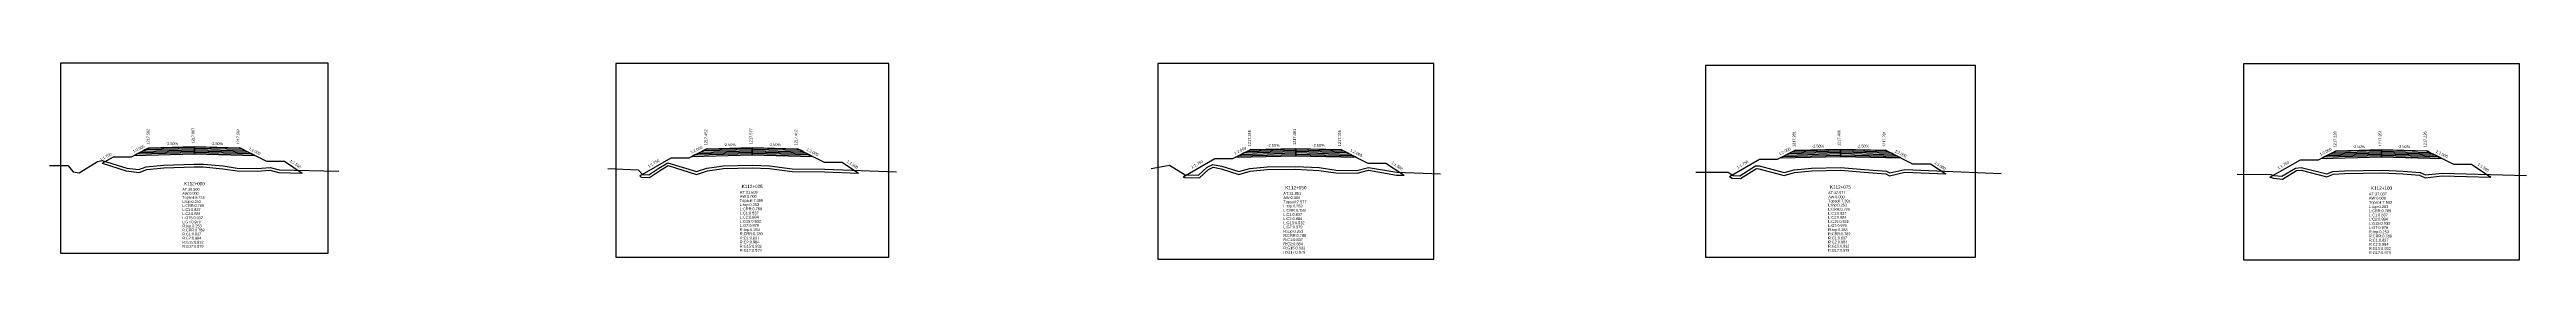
# Model space of a CAD drawing. Extents: x -7 to 78429, y 1189 to 1262.
# Drawn here: x 62523.5 to 62798.4, y 1205.2 to 1226.9 of the extents above; entities that cross this region are included whole.
import ezdxf
from ezdxf.enums import TextEntityAlignment as Align

# ---------------------------------------------------------------- set-up
doc = ezdxf.new("R2010")
doc.units = 0

msp = doc.modelspace()

# ---------------------------------------------------------------- linework, layer by layer
at = {"layer": 'A4_BORDER', "color": 7}
for points in [[(62524.733, 1205.908), (62554.433, 1205.908), (62554.433, 1226.908), (62524.733, 1226.908), (62524.733, 1205.908)], [(62586.338, 1205.437), (62616.65, 1205.437), (62616.65, 1226.87), (62586.338, 1226.87), (62586.338, 1205.437)], [(62646.516, 1205.224), (62677.162, 1205.224), (62677.162, 1226.892), (62646.516, 1226.892), (62646.516, 1205.224)], [(62707.295, 1205.462), (62737.273, 1205.462), (62737.273, 1226.659), (62707.295, 1226.659), (62707.295, 1205.462)], [(62767.022, 1205.169), (62797.654, 1205.169), (62797.654, 1226.828), (62767.022, 1226.828), (62767.022, 1205.169)]]:
    msp.add_lwpolyline(points, dxfattribs=at)
at = {"layer": 'CLEAR_GROUND', "color": 8}
for points in [[(62529.325, 1215.843), (62529.337, 1215.846), (62532.002, 1215.02), (62533.457, 1214.838), (62534.303, 1215.137), (62536.167, 1215.339), (62539.535, 1215.434), (62540.566, 1215.432), (62542.742, 1215.245), (62544.314, 1214.99), (62546.544, 1214.965), (62547.945, 1215.084), (62548.947, 1214.804), (62551.539, 1214.758)], [(62589.025, 1214.47), (62589.177, 1214.307), (62590.098, 1214.257), (62591.296, 1215.063), (62592.155, 1215.578), (62595.305, 1214.614), (62596.523, 1215.022), (62597.55, 1215.137), (62598.293, 1215.251), (62601.493, 1215.348), (62603.376, 1215.248), (62605.915, 1214.935), (62609.56, 1214.899), (62613.275, 1214.765)], [(62649.338, 1214.355), (62649.474, 1214.273), (62651.157, 1214.23), (62652.153, 1215.169), (62652.654, 1215.408), (62653.533, 1215.236), (62655.519, 1214.611), (62656.769, 1214.969), (62658.656, 1215.149), (62661.811, 1215.201), (62664.403, 1215.06), (62666.276, 1214.79), (62668.644, 1214.737), (62669.912, 1215.076), (62673.012, 1214.544), (62673.854, 1214.513)], [(62709.983, 1214.395), (62710.27, 1214.192), (62711.196, 1214.153), (62712.953, 1215.249), (62713.215, 1215.242), (62716.051, 1214.496), (62717.194, 1214.823), (62719.104, 1214.999), (62722.278, 1215.088), (62724.933, 1214.859), (62727.316, 1214.67), (62727.746, 1214.459), (62729.443, 1214.854), (62733.966, 1214.66)], [(62769.962, 1214.297), (62770.014, 1214.296), (62770.336, 1214.186), (62771.354, 1214.093), (62772.897, 1215.025), (62773.412, 1215.076), (62776.276, 1214.357), (62777.016, 1214.627), (62778.243, 1214.716), (62782.392, 1214.771), (62784.715, 1214.656), (62786.547, 1214.534), (62787.171, 1214.247), (62789.079, 1214.464), (62794.467, 1214.306)]]:
    msp.add_lwpolyline(points, dxfattribs=at)
at = {"layer": 'DESIGN_ROAD_TRIMMED', "color": 1}
for points in [[(62529.325, 1215.843), (62530.583, 1216.562), (62532.583, 1216.562), (62534.583, 1217.562), (62534.583, 1217.562), (62534.478, 1217.509), (62534.478, 1217.509), (62534.162, 1217.351), (62534.162, 1217.351), (62533.846, 1217.194), (62533.846, 1217.194), (62533.531, 1217.036), (62533.531, 1217.036), (62533.215, 1216.878), (62533.215, 1216.878), (62532.899, 1216.72), (62539.583, 1216.887), (62539.583, 1217.037), (62539.583, 1217.037), (62539.583, 1217.187), (62539.583, 1217.187), (62539.583, 1217.337), (62539.583, 1217.337), (62539.583, 1217.487), (62539.583, 1217.487), (62539.583, 1217.637), (62539.583, 1217.637), (62539.583, 1217.687), (62539.583, 1217.687), (62539.583, 1217.687), (62539.583, 1217.687), (62539.583, 1217.687), (62539.583, 1217.637), (62539.583, 1217.637), (62539.583, 1217.487), (62539.583, 1217.487), (62539.583, 1217.337), (62539.583, 1217.337), (62539.583, 1217.187), (62539.583, 1217.187), (62539.583, 1217.037), (62539.583, 1217.037), (62539.583, 1216.887), (62546.267, 1216.72), (62545.952, 1216.878), (62545.952, 1216.878), (62545.636, 1217.036), (62545.636, 1217.036), (62545.32, 1217.194), (62545.32, 1217.194), (62545.004, 1217.351), (62545.004, 1217.351), (62544.689, 1217.509), (62544.689, 1217.509), (62544.583, 1217.562), (62544.583, 1217.562), (62547.583, 1216.062), (62549.583, 1216.062), (62551.539, 1214.758)], [(62589.025, 1214.47), (62592.494, 1216.452), (62594.494, 1216.452), (62596.494, 1217.452), (62596.494, 1217.452), (62596.389, 1217.399), (62596.389, 1217.399), (62596.073, 1217.241), (62596.073, 1217.241), (62595.757, 1217.084), (62595.757, 1217.084), (62595.441, 1216.926), (62595.441, 1216.926), (62595.126, 1216.768), (62595.126, 1216.768), (62594.81, 1216.61), (62601.494, 1216.777), (62601.494, 1216.927), (62601.494, 1216.927), (62601.494, 1217.077), (62601.494, 1217.077), (62601.494, 1217.227), (62601.494, 1217.227), (62601.494, 1217.377), (62601.494, 1217.377), (62601.494, 1217.527), (62601.494, 1217.527), (62601.494, 1217.577), (62601.494, 1217.577), (62601.494, 1217.577), (62601.494, 1217.577), (62601.494, 1217.577), (62601.494, 1217.527), (62601.494, 1217.527), (62601.494, 1217.377), (62601.494, 1217.377), (62601.494, 1217.227), (62601.494, 1217.227), (62601.494, 1217.077), (62601.494, 1217.077), (62601.494, 1216.927), (62601.494, 1216.927), (62601.494, 1216.777), (62608.178, 1216.61), (62607.862, 1216.768), (62607.862, 1216.768), (62607.547, 1216.926), (62607.547, 1216.926), (62607.231, 1217.084), (62607.231, 1217.084), (62606.915, 1217.241), (62606.915, 1217.241), (62606.599, 1217.399), (62606.599, 1217.399), (62606.494, 1217.452), (62606.494, 1217.452), (62609.494, 1215.952), (62611.494, 1215.952), (62613.275, 1214.765)], [(62649.338, 1214.355), (62652.839, 1216.356), (62654.839, 1216.356), (62656.839, 1217.356), (62656.839, 1217.356), (62656.734, 1217.303), (62656.734, 1217.303), (62656.418, 1217.145), (62656.418, 1217.145), (62656.102, 1216.988), (62656.102, 1216.988), (62655.786, 1216.83), (62655.786, 1216.83), (62655.471, 1216.672), (62655.471, 1216.672), (62655.155, 1216.514), (62661.839, 1216.681), (62661.839, 1216.831), (62661.839, 1216.831), (62661.839, 1216.981), (62661.839, 1216.981), (62661.839, 1217.131), (62661.839, 1217.131), (62661.839, 1217.281), (62661.839, 1217.281), (62661.839, 1217.431), (62661.839, 1217.431), (62661.839, 1217.481), (62661.839, 1217.481), (62661.839, 1217.481), (62661.839, 1217.481), (62661.839, 1217.481), (62661.839, 1217.431), (62661.839, 1217.431), (62661.839, 1217.281), (62661.839, 1217.281), (62661.839, 1217.131), (62661.839, 1217.131), (62661.839, 1216.981), (62661.839, 1216.981), (62661.839, 1216.831), (62661.839, 1216.831), (62661.839, 1216.681), (62668.523, 1216.514), (62668.207, 1216.672), (62668.207, 1216.672), (62667.892, 1216.83), (62667.892, 1216.83), (62667.576, 1216.988), (62667.576, 1216.988), (62667.26, 1217.145), (62667.26, 1217.145), (62666.944, 1217.303), (62666.944, 1217.303), (62666.839, 1217.356), (62666.839, 1217.356), (62669.839, 1215.856), (62671.839, 1215.856), (62673.854, 1214.513)], [(62709.983, 1214.395), (62713.284, 1216.281), (62715.284, 1216.281), (62717.284, 1217.281), (62717.284, 1217.281), (62717.179, 1217.228), (62717.179, 1217.228), (62716.863, 1217.07), (62716.863, 1217.07), (62716.547, 1216.913), (62716.547, 1216.913), (62716.232, 1216.755), (62716.232, 1216.755), (62715.916, 1216.597), (62715.916, 1216.597), (62715.6, 1216.439), (62722.284, 1216.606), (62722.284, 1216.756), (62722.284, 1216.756), (62722.284, 1216.906), (62722.284, 1216.906), (62722.284, 1217.056), (62722.284, 1217.056), (62722.284, 1217.206), (62722.284, 1217.206), (62722.284, 1217.356), (62722.284, 1217.356), (62722.284, 1217.406), (62722.284, 1217.406), (62722.284, 1217.406), (62722.284, 1217.406), (62722.284, 1217.406), (62722.284, 1217.356), (62722.284, 1217.356), (62722.284, 1217.206), (62722.284, 1217.206), (62722.284, 1217.056), (62722.284, 1217.056), (62722.284, 1216.906), (62722.284, 1216.906), (62722.284, 1216.756), (62722.284, 1216.756), (62722.284, 1216.606), (62728.968, 1216.439), (62728.653, 1216.597), (62728.653, 1216.597), (62728.337, 1216.755), (62728.337, 1216.755), (62728.021, 1216.913), (62728.021, 1216.913), (62727.705, 1217.07), (62727.705, 1217.07), (62727.389, 1217.228), (62727.389, 1217.228), (62727.284, 1217.281), (62727.284, 1217.281), (62730.284, 1215.781), (62732.284, 1215.781), (62733.966, 1214.66)], [(62769.962, 1214.297), (62773.338, 1216.226), (62775.338, 1216.226), (62777.338, 1217.226), (62777.338, 1217.226), (62777.233, 1217.173), (62777.233, 1217.173), (62776.917, 1217.015), (62776.917, 1217.015), (62776.601, 1216.858), (62776.601, 1216.858), (62776.285, 1216.7), (62776.285, 1216.7), (62775.97, 1216.542), (62775.97, 1216.542), (62775.654, 1216.384), (62782.338, 1216.551), (62782.338, 1216.701), (62782.338, 1216.701), (62782.338, 1216.851), (62782.338, 1216.851), (62782.338, 1217.001), (62782.338, 1217.001), (62782.338, 1217.151), (62782.338, 1217.151), (62782.338, 1217.301), (62782.338, 1217.301), (62782.338, 1217.351), (62782.338, 1217.351), (62782.338, 1217.351), (62782.338, 1217.351), (62782.338, 1217.351), (62782.338, 1217.301), (62782.338, 1217.301), (62782.338, 1217.151), (62782.338, 1217.151), (62782.338, 1217.001), (62782.338, 1217.001), (62782.338, 1216.851), (62782.338, 1216.851), (62782.338, 1216.701), (62782.338, 1216.701), (62782.338, 1216.551), (62789.022, 1216.384), (62788.706, 1216.542), (62788.706, 1216.542), (62788.391, 1216.7), (62788.391, 1216.7), (62788.075, 1216.858), (62788.075, 1216.858), (62787.759, 1217.015), (62787.759, 1217.015), (62787.443, 1217.173), (62787.443, 1217.173), (62787.338, 1217.226), (62787.338, 1217.226), (62790.338, 1215.726), (62792.338, 1215.726), (62794.467, 1214.306)]]:
    msp.add_lwpolyline(points, dxfattribs=at)
at = {"layer": 'FINISHED_ROAD', "color": 2}
for points in [[(62530.583, 1216.562), (62532.583, 1216.562), (62534.583, 1217.562), (62534.583, 1217.562), (62539.583, 1217.687), (62544.583, 1217.562), (62544.583, 1217.562), (62547.583, 1216.062), (62549.583, 1216.062)], [(62592.494, 1216.452), (62594.494, 1216.452), (62596.494, 1217.452), (62596.494, 1217.452), (62601.494, 1217.577), (62606.494, 1217.452), (62606.494, 1217.452), (62609.494, 1215.952), (62611.494, 1215.952)], [(62652.839, 1216.356), (62654.839, 1216.356), (62656.839, 1217.356), (62656.839, 1217.356), (62661.839, 1217.481), (62666.839, 1217.356), (62666.839, 1217.356), (62669.839, 1215.856), (62671.839, 1215.856)], [(62713.284, 1216.281), (62715.284, 1216.281), (62717.284, 1217.281), (62717.284, 1217.281), (62722.284, 1217.406), (62727.284, 1217.281), (62727.284, 1217.281), (62730.284, 1215.781), (62732.284, 1215.781)], [(62773.338, 1216.226), (62775.338, 1216.226), (62777.338, 1217.226), (62777.338, 1217.226), (62782.338, 1217.351), (62787.338, 1217.226), (62787.338, 1217.226), (62790.338, 1215.726), (62792.338, 1215.726)]]:
    msp.add_lwpolyline(points, dxfattribs=at)
at = {"layer": 'LAYER_0', "color": 4}
for points in [[(62534.583, 1217.562), (62534.478, 1217.509), (62539.583, 1217.637), (62539.583, 1217.687)], [(62596.494, 1217.452), (62596.389, 1217.399), (62601.494, 1217.527), (62601.494, 1217.577)], [(62656.839, 1217.356), (62656.734, 1217.303), (62661.839, 1217.431), (62661.839, 1217.481)], [(62717.284, 1217.281), (62717.179, 1217.228), (62722.284, 1217.356), (62722.284, 1217.406)], [(62777.338, 1217.226), (62777.233, 1217.173), (62782.338, 1217.301), (62782.338, 1217.351)]]:
    msp.add_lwpolyline(points, dxfattribs=at)
at = {"layer": 'LAYER_1', "color": 4}
for points in [[(62534.478, 1217.509), (62534.162, 1217.351), (62539.583, 1217.487), (62539.583, 1217.637)], [(62596.389, 1217.399), (62596.073, 1217.241), (62601.494, 1217.377), (62601.494, 1217.527)], [(62656.734, 1217.303), (62656.418, 1217.145), (62661.839, 1217.281), (62661.839, 1217.431)], [(62717.179, 1217.228), (62716.863, 1217.07), (62722.284, 1217.206), (62722.284, 1217.356)], [(62777.233, 1217.173), (62776.917, 1217.015), (62782.338, 1217.151), (62782.338, 1217.301)]]:
    msp.add_lwpolyline(points, dxfattribs=at)
at = {"layer": 'LAYER_10', "color": 6}
for points in [[(62545.636, 1217.036), (62545.952, 1216.878), (62539.583, 1217.037), (62539.583, 1217.187)], [(62607.547, 1216.926), (62607.862, 1216.768), (62601.494, 1216.927), (62601.494, 1217.077)], [(62667.892, 1216.83), (62668.207, 1216.672), (62661.839, 1216.831), (62661.839, 1216.981)], [(62728.337, 1216.755), (62728.653, 1216.597), (62722.284, 1216.756), (62722.284, 1216.906)], [(62788.391, 1216.7), (62788.706, 1216.542), (62782.338, 1216.701), (62782.338, 1216.851)]]:
    msp.add_lwpolyline(points, dxfattribs=at)
at = {"layer": 'LAYER_11', "color": 6}
for points in [[(62545.952, 1216.878), (62546.267, 1216.72), (62539.583, 1216.887), (62539.583, 1217.037)], [(62607.862, 1216.768), (62608.178, 1216.61), (62601.494, 1216.777), (62601.494, 1216.927)], [(62668.207, 1216.672), (62668.523, 1216.514), (62661.839, 1216.681), (62661.839, 1216.831)], [(62728.653, 1216.597), (62728.968, 1216.439), (62722.284, 1216.606), (62722.284, 1216.756)], [(62788.706, 1216.542), (62789.022, 1216.384), (62782.338, 1216.551), (62782.338, 1216.701)]]:
    msp.add_lwpolyline(points, dxfattribs=at)
at = {"layer": 'LAYER_2', "color": 4}
for points in [[(62534.162, 1217.351), (62533.846, 1217.194), (62539.583, 1217.337), (62539.583, 1217.487)], [(62596.073, 1217.241), (62595.757, 1217.084), (62601.494, 1217.227), (62601.494, 1217.377)], [(62656.418, 1217.145), (62656.102, 1216.988), (62661.839, 1217.131), (62661.839, 1217.281)], [(62716.863, 1217.07), (62716.547, 1216.913), (62722.284, 1217.056), (62722.284, 1217.206)], [(62776.917, 1217.015), (62776.601, 1216.858), (62782.338, 1217.001), (62782.338, 1217.151)]]:
    msp.add_lwpolyline(points, dxfattribs=at)
at = {"layer": 'LAYER_3', "color": 4}
for points in [[(62533.846, 1217.194), (62533.531, 1217.036), (62539.583, 1217.187), (62539.583, 1217.337)], [(62595.757, 1217.084), (62595.441, 1216.926), (62601.494, 1217.077), (62601.494, 1217.227)], [(62656.102, 1216.988), (62655.786, 1216.83), (62661.839, 1216.981), (62661.839, 1217.131)], [(62716.547, 1216.913), (62716.232, 1216.755), (62722.284, 1216.906), (62722.284, 1217.056)], [(62776.601, 1216.858), (62776.285, 1216.7), (62782.338, 1216.851), (62782.338, 1217.001)]]:
    msp.add_lwpolyline(points, dxfattribs=at)
at = {"layer": 'LAYER_4', "color": 4}
for points in [[(62533.531, 1217.036), (62533.215, 1216.878), (62539.583, 1217.037), (62539.583, 1217.187)], [(62595.441, 1216.926), (62595.126, 1216.768), (62601.494, 1216.927), (62601.494, 1217.077)], [(62655.786, 1216.83), (62655.471, 1216.672), (62661.839, 1216.831), (62661.839, 1216.981)], [(62716.232, 1216.755), (62715.916, 1216.597), (62722.284, 1216.756), (62722.284, 1216.906)], [(62776.285, 1216.7), (62775.97, 1216.542), (62782.338, 1216.701), (62782.338, 1216.851)]]:
    msp.add_lwpolyline(points, dxfattribs=at)
at = {"layer": 'LAYER_5', "color": 4}
for points in [[(62533.215, 1216.878), (62532.899, 1216.72), (62539.583, 1216.887), (62539.583, 1217.037)], [(62595.126, 1216.768), (62594.81, 1216.61), (62601.494, 1216.777), (62601.494, 1216.927)], [(62655.471, 1216.672), (62655.155, 1216.514), (62661.839, 1216.681), (62661.839, 1216.831)], [(62715.916, 1216.597), (62715.6, 1216.439), (62722.284, 1216.606), (62722.284, 1216.756)], [(62775.97, 1216.542), (62775.654, 1216.384), (62782.338, 1216.551), (62782.338, 1216.701)]]:
    msp.add_lwpolyline(points, dxfattribs=at)
at = {"layer": 'LAYER_6', "color": 6}
for points in [[(62544.583, 1217.562), (62544.689, 1217.509), (62539.583, 1217.637), (62539.583, 1217.687)], [(62606.494, 1217.452), (62606.599, 1217.399), (62601.494, 1217.527), (62601.494, 1217.577)], [(62666.839, 1217.356), (62666.944, 1217.303), (62661.839, 1217.431), (62661.839, 1217.481)], [(62727.284, 1217.281), (62727.389, 1217.228), (62722.284, 1217.356), (62722.284, 1217.406)], [(62787.338, 1217.226), (62787.443, 1217.173), (62782.338, 1217.301), (62782.338, 1217.351)]]:
    msp.add_lwpolyline(points, dxfattribs=at)
at = {"layer": 'LAYER_7', "color": 6}
for points in [[(62544.689, 1217.509), (62545.004, 1217.351), (62539.583, 1217.487), (62539.583, 1217.637)], [(62606.599, 1217.399), (62606.915, 1217.241), (62601.494, 1217.377), (62601.494, 1217.527)], [(62666.944, 1217.303), (62667.26, 1217.145), (62661.839, 1217.281), (62661.839, 1217.431)], [(62727.389, 1217.228), (62727.705, 1217.07), (62722.284, 1217.206), (62722.284, 1217.356)], [(62787.443, 1217.173), (62787.759, 1217.015), (62782.338, 1217.151), (62782.338, 1217.301)]]:
    msp.add_lwpolyline(points, dxfattribs=at)
at = {"layer": 'LAYER_8', "color": 6}
for points in [[(62545.004, 1217.351), (62545.32, 1217.194), (62539.583, 1217.337), (62539.583, 1217.487)], [(62606.915, 1217.241), (62607.231, 1217.084), (62601.494, 1217.227), (62601.494, 1217.377)], [(62667.26, 1217.145), (62667.576, 1216.988), (62661.839, 1217.131), (62661.839, 1217.281)], [(62727.705, 1217.07), (62728.021, 1216.913), (62722.284, 1217.056), (62722.284, 1217.206)], [(62787.759, 1217.015), (62788.075, 1216.858), (62782.338, 1217.001), (62782.338, 1217.151)]]:
    msp.add_lwpolyline(points, dxfattribs=at)
at = {"layer": 'LAYER_9', "color": 6}
for points in [[(62545.32, 1217.194), (62545.636, 1217.036), (62539.583, 1217.187), (62539.583, 1217.337)], [(62607.231, 1217.084), (62607.547, 1216.926), (62601.494, 1217.077), (62601.494, 1217.227)], [(62667.576, 1216.988), (62667.892, 1216.83), (62661.839, 1216.981), (62661.839, 1217.131)], [(62728.021, 1216.913), (62728.337, 1216.755), (62722.284, 1216.906), (62722.284, 1217.056)], [(62788.075, 1216.858), (62788.391, 1216.7), (62782.338, 1216.851), (62782.338, 1217.001)]]:
    msp.add_lwpolyline(points, dxfattribs=at)
at = {"layer": 'NATURAL_GROUND', "color": 3}
for points in [[(62523.498, 1215.591), (62525.513, 1215.606), (62526.138, 1214.908), (62526.805, 1214.781), (62528.813, 1216.044), (62529.352, 1216.155), (62532.065, 1215.314), (62533.424, 1215.144), (62534.236, 1215.431), (62536.146, 1215.639), (62539.531, 1215.734), (62540.579, 1215.732), (62542.779, 1215.543), (62544.34, 1215.289), (62546.533, 1215.265), (62547.973, 1215.387), (62548.99, 1215.104), (62555.608, 1214.986)], [(62585.476, 1215.263), (62588.84, 1215.108), (62589.314, 1214.6), (62590.014, 1214.562), (62591.135, 1215.316), (62592.115, 1215.904), (62595.301, 1214.929), (62596.458, 1215.317), (62597.511, 1215.435), (62598.266, 1215.55), (62601.496, 1215.648), (62603.402, 1215.547), (62605.935, 1215.235), (62609.567, 1215.199), (62617.499, 1214.912)], [(62645.793, 1215.274), (62647.819, 1215.628), (62649.561, 1214.571), (62651.041, 1214.533), (62651.981, 1215.419), (62652.614, 1215.721), (62653.607, 1215.528), (62655.523, 1214.925), (62656.713, 1215.265), (62658.639, 1215.449), (62661.817, 1215.501), (62664.433, 1215.359), (62666.301, 1215.089), (62668.608, 1215.038), (62669.898, 1215.383), (62673.043, 1214.843), (62677.884, 1214.663)], [(62706.248, 1214.87), (62709.828, 1214.872), (62710.371, 1214.488), (62711.116, 1214.456), (62712.871, 1215.552), (62713.258, 1215.541), (62716.047, 1214.807), (62717.138, 1215.119), (62719.086, 1215.299), (62722.287, 1215.388), (62724.958, 1215.158), (62727.396, 1214.964), (62727.782, 1214.775), (62729.415, 1215.156), (62740.109, 1214.696)], [(62766.307, 1214.646), (62770.066, 1214.595), (62770.399, 1214.482), (62771.283, 1214.401), (62772.8, 1215.316), (62773.434, 1215.379), (62776.26, 1214.671), (62776.953, 1214.923), (62778.23, 1215.016), (62782.397, 1215.071), (62784.732, 1214.955), (62786.622, 1214.829), (62787.22, 1214.554), (62789.066, 1214.764), (62798.429, 1214.491)]]:
    msp.add_lwpolyline(points, dxfattribs=at)
at = {"layer": 'STRUCTURE_LEFT', "color": 4}
for points in [[(62534.583, 1217.562), (62534.478, 1217.509), (62534.478, 1217.509), (62534.162, 1217.351), (62534.162, 1217.351), (62533.846, 1217.194), (62533.846, 1217.194), (62533.531, 1217.036), (62533.531, 1217.036), (62533.215, 1216.878), (62533.215, 1216.878), (62532.899, 1216.72), (62539.583, 1216.887), (62539.583, 1217.037), (62539.583, 1217.037), (62539.583, 1217.187), (62539.583, 1217.187), (62539.583, 1217.337), (62539.583, 1217.337), (62539.583, 1217.487), (62539.583, 1217.487), (62539.583, 1217.637), (62539.583, 1217.637), (62539.583, 1217.687), (62539.583, 1217.687)], [(62596.494, 1217.452), (62596.389, 1217.399), (62596.389, 1217.399), (62596.073, 1217.241), (62596.073, 1217.241), (62595.757, 1217.084), (62595.757, 1217.084), (62595.441, 1216.926), (62595.441, 1216.926), (62595.126, 1216.768), (62595.126, 1216.768), (62594.81, 1216.61), (62601.494, 1216.777), (62601.494, 1216.927), (62601.494, 1216.927), (62601.494, 1217.077), (62601.494, 1217.077), (62601.494, 1217.227), (62601.494, 1217.227), (62601.494, 1217.377), (62601.494, 1217.377), (62601.494, 1217.527), (62601.494, 1217.527), (62601.494, 1217.577), (62601.494, 1217.577)], [(62656.839, 1217.356), (62656.734, 1217.303), (62656.734, 1217.303), (62656.418, 1217.145), (62656.418, 1217.145), (62656.102, 1216.988), (62656.102, 1216.988), (62655.786, 1216.83), (62655.786, 1216.83), (62655.471, 1216.672), (62655.471, 1216.672), (62655.155, 1216.514), (62661.839, 1216.681), (62661.839, 1216.831), (62661.839, 1216.831), (62661.839, 1216.981), (62661.839, 1216.981), (62661.839, 1217.131), (62661.839, 1217.131), (62661.839, 1217.281), (62661.839, 1217.281), (62661.839, 1217.431), (62661.839, 1217.431), (62661.839, 1217.481), (62661.839, 1217.481)], [(62717.284, 1217.281), (62717.179, 1217.228), (62717.179, 1217.228), (62716.863, 1217.07), (62716.863, 1217.07), (62716.547, 1216.913), (62716.547, 1216.913), (62716.232, 1216.755), (62716.232, 1216.755), (62715.916, 1216.597), (62715.916, 1216.597), (62715.6, 1216.439), (62722.284, 1216.606), (62722.284, 1216.756), (62722.284, 1216.756), (62722.284, 1216.906), (62722.284, 1216.906), (62722.284, 1217.056), (62722.284, 1217.056), (62722.284, 1217.206), (62722.284, 1217.206), (62722.284, 1217.356), (62722.284, 1217.356), (62722.284, 1217.406), (62722.284, 1217.406)], [(62777.338, 1217.226), (62777.233, 1217.173), (62777.233, 1217.173), (62776.917, 1217.015), (62776.917, 1217.015), (62776.601, 1216.858), (62776.601, 1216.858), (62776.285, 1216.7), (62776.285, 1216.7), (62775.97, 1216.542), (62775.97, 1216.542), (62775.654, 1216.384), (62782.338, 1216.551), (62782.338, 1216.701), (62782.338, 1216.701), (62782.338, 1216.851), (62782.338, 1216.851), (62782.338, 1217.001), (62782.338, 1217.001), (62782.338, 1217.151), (62782.338, 1217.151), (62782.338, 1217.301), (62782.338, 1217.301), (62782.338, 1217.351), (62782.338, 1217.351)]]:
    msp.add_lwpolyline(points, dxfattribs=at)
at = {"layer": 'STRUCTURE_RIGHT', "color": 6}
for points in [[(62539.583, 1217.687), (62539.583, 1217.687), (62539.583, 1217.637), (62539.583, 1217.637), (62539.583, 1217.487), (62539.583, 1217.487), (62539.583, 1217.337), (62539.583, 1217.337), (62539.583, 1217.187), (62539.583, 1217.187), (62539.583, 1217.037), (62539.583, 1217.037), (62539.583, 1216.887), (62546.267, 1216.72), (62545.952, 1216.878), (62545.952, 1216.878), (62545.636, 1217.036), (62545.636, 1217.036), (62545.32, 1217.194), (62545.32, 1217.194), (62545.004, 1217.351), (62545.004, 1217.351), (62544.689, 1217.509), (62544.689, 1217.509), (62544.583, 1217.562)], [(62601.494, 1217.577), (62601.494, 1217.577), (62601.494, 1217.527), (62601.494, 1217.527), (62601.494, 1217.377), (62601.494, 1217.377), (62601.494, 1217.227), (62601.494, 1217.227), (62601.494, 1217.077), (62601.494, 1217.077), (62601.494, 1216.927), (62601.494, 1216.927), (62601.494, 1216.777), (62608.178, 1216.61), (62607.862, 1216.768), (62607.862, 1216.768), (62607.547, 1216.926), (62607.547, 1216.926), (62607.231, 1217.084), (62607.231, 1217.084), (62606.915, 1217.241), (62606.915, 1217.241), (62606.599, 1217.399), (62606.599, 1217.399), (62606.494, 1217.452)], [(62661.839, 1217.481), (62661.839, 1217.481), (62661.839, 1217.431), (62661.839, 1217.431), (62661.839, 1217.281), (62661.839, 1217.281), (62661.839, 1217.131), (62661.839, 1217.131), (62661.839, 1216.981), (62661.839, 1216.981), (62661.839, 1216.831), (62661.839, 1216.831), (62661.839, 1216.681), (62668.523, 1216.514), (62668.207, 1216.672), (62668.207, 1216.672), (62667.892, 1216.83), (62667.892, 1216.83), (62667.576, 1216.988), (62667.576, 1216.988), (62667.26, 1217.145), (62667.26, 1217.145), (62666.944, 1217.303), (62666.944, 1217.303), (62666.839, 1217.356)], [(62722.284, 1217.406), (62722.284, 1217.406), (62722.284, 1217.356), (62722.284, 1217.356), (62722.284, 1217.206), (62722.284, 1217.206), (62722.284, 1217.056), (62722.284, 1217.056), (62722.284, 1216.906), (62722.284, 1216.906), (62722.284, 1216.756), (62722.284, 1216.756), (62722.284, 1216.606), (62728.968, 1216.439), (62728.653, 1216.597), (62728.653, 1216.597), (62728.337, 1216.755), (62728.337, 1216.755), (62728.021, 1216.913), (62728.021, 1216.913), (62727.705, 1217.07), (62727.705, 1217.07), (62727.389, 1217.228), (62727.389, 1217.228), (62727.284, 1217.281)], [(62782.338, 1217.351), (62782.338, 1217.351), (62782.338, 1217.301), (62782.338, 1217.301), (62782.338, 1217.151), (62782.338, 1217.151), (62782.338, 1217.001), (62782.338, 1217.001), (62782.338, 1216.851), (62782.338, 1216.851), (62782.338, 1216.701), (62782.338, 1216.701), (62782.338, 1216.551), (62789.022, 1216.384), (62788.706, 1216.542), (62788.706, 1216.542), (62788.391, 1216.7), (62788.391, 1216.7), (62788.075, 1216.858), (62788.075, 1216.858), (62787.759, 1217.015), (62787.759, 1217.015), (62787.443, 1217.173), (62787.443, 1217.173), (62787.338, 1217.226)]]:
    msp.add_lwpolyline(points, dxfattribs=at)

# ---------------------------------------------------------------- texts
at = {"layer": 'INFO_TEXT'}
for s, height, p in [('AT:30.500', 0.3, (62538.233, 1212.808)), ('AW:0.000', 0.3, (62538.233, 1212.358)), ('AT:31.609', 0.31, (62600.116, 1212.48)), ('AT:31.851', 0.31, (62660.446, 1212.343)), ('AT:32.577', 0.3, (62720.922, 1212.426)), ('AT:37.037', 0.31, (62780.946, 1212.285)), ('Topsoil:6.746', 0.3, (62538.233, 1211.908)), ('L:top:0.253', 0.3, (62538.233, 1211.458)), ('L:CRR:0.789', 0.3, (62538.233, 1211.008)), ('L:C1:0.837', 0.3, (62538.233, 1210.558)), ('L:C2:0.884', 0.3, (62538.233, 1210.108)), ('L:G15:0.932', 0.3, (62538.233, 1209.658)), ('AW:0.000', 0.31, (62600.116, 1212.02)), ('Topsoil:7.499', 0.31, (62600.116, 1211.561)), ('L:top:0.253', 0.31, (62600.116, 1211.102)), ('L:CRR:0.789', 0.31, (62600.116, 1210.643)), ('L:C1:0.837', 0.31, (62600.116, 1210.183)), ('L:C2:0.884', 0.31, (62600.116, 1209.724)), ('AW:0.000', 0.31, (62660.446, 1211.879)), ('Topsoil:7.577', 0.31, (62660.446, 1211.415)), ('L:top:0.253', 0.31, (62660.446, 1210.95)), ('L:CRR:0.789', 0.31, (62660.446, 1210.486)), ('L:C1:0.837', 0.31, (62660.446, 1210.022)), ('L:C2:0.884', 0.31, (62660.446, 1209.557)), ('AW:0.000', 0.3, (62720.922, 1211.972)), ('Topsoil:7.391', 0.3, (62720.922, 1211.518)), ('L:top:0.253', 0.3, (62720.922, 1211.064)), ('L:CRR:0.789', 0.3, (62720.922, 1210.61)), ('L:C1:0.837', 0.3, (62720.922, 1210.155)), ('L:C2:0.884', 0.3, (62720.922, 1209.701)), ('AW:0.000', 0.31, (62780.946, 1211.821)), ('Topsoil:7.503', 0.31, (62780.946, 1211.357)), ('L:top:0.253', 0.31, (62780.946, 1210.893)), ('L:CRR:0.789', 0.31, (62780.946, 1210.429)), ('L:C1:0.837', 0.31, (62780.946, 1209.965)), ('L:C2:0.884', 0.31, (62780.946, 1209.501)), ('L:G7:0.979', 0.3, (62538.233, 1209.208)), ('R:top:0.253', 0.3, (62538.233, 1208.758)), ('R:CRR:0.789', 0.3, (62538.233, 1208.308)), ('R:C1:0.837', 0.3, (62538.233, 1207.858)), ('R:C2:0.884', 0.3, (62538.233, 1207.408)), ('R:G15:0.932', 0.3, (62538.233, 1206.958)), ('L:G15:0.932', 0.31, (62600.116, 1209.265)), ('L:G7:0.979', 0.31, (62600.116, 1208.805)), ('R:top:0.253', 0.31, (62600.116, 1208.346)), ('R:CRR:0.789', 0.31, (62600.116, 1207.887)), ('R:C1:0.837', 0.31, (62600.116, 1207.428)), ('R:C2:0.884', 0.31, (62600.116, 1206.968)), ('L:G15:0.932', 0.31, (62660.446, 1209.093)), ('L:G7:0.979', 0.31, (62660.446, 1208.629)), ('R:top:0.253', 0.31, (62660.446, 1208.164)), ('R:CRR:0.789', 0.31, (62660.446, 1207.7)), ('R:C1:0.837', 0.31, (62660.446, 1207.236)), ('R:C2:0.884', 0.31, (62660.446, 1206.771)), ('L:G15:0.932', 0.3, (62720.922, 1209.247)), ('L:G7:0.979', 0.3, (62720.922, 1208.793)), ('R:top:0.253', 0.3, (62720.922, 1208.338)), ('R:CRR:0.789', 0.3, (62720.922, 1207.884)), ('R:C1:0.837', 0.3, (62720.922, 1207.43)), ('R:C2:0.884', 0.3, (62720.922, 1206.976)), ('L:G15:0.932', 0.31, (62780.946, 1209.037)), ('L:G7:0.979', 0.31, (62780.946, 1208.573)), ('R:top:0.253', 0.31, (62780.946, 1208.108)), ('R:CRR:0.789', 0.31, (62780.946, 1207.644)), ('R:C1:0.837', 0.31, (62780.946, 1207.18)), ('R:C2:0.884', 0.31, (62780.946, 1206.716)), ('R:G17:0.979', 0.3, (62538.233, 1206.508)), ('R:G15:0.932', 0.31, (62600.116, 1206.509)), ('R:G17:0.979', 0.31, (62600.116, 1206.05)), ('R:G15:0.932', 0.31, (62660.446, 1206.307)), ('R:G17:0.979', 0.31, (62660.446, 1205.843)), ('R:G15:0.932', 0.3, (62720.922, 1206.522)), ('R:G17:0.979', 0.3, (62720.922, 1206.067)), ('R:G15:0.932', 0.31, (62780.946, 1206.252)), ('R:G17:0.979', 0.31, (62780.946, 1205.788))]:
    msp.add_text(s, height=height, dxfattribs=at).set_placement(p)
at = {"layer": 'LEFT_TEXT_H'}
for s, height, p in [('1217.562', 0.3, (62534.583, 1217.922)), ('1217.452', 0.306, (62596.494, 1217.819)), ('1217.356', 0.31, (62656.839, 1217.727)), ('1217.281', 0.303, (62717.284, 1217.644)), ('1217.226', 0.309, (62777.338, 1217.597))]:
    msp.add_text(s, height=height, rotation=90, dxfattribs=at).set_placement(p)
at = {"layer": 'POINT_TEXT_H'}
for s, height, p in [('1217.687', 0.3, (62539.583, 1218.047)), ('1217.577', 0.306, (62601.494, 1217.944)), ('1217.481', 0.31, (62661.839, 1217.852)), ('1217.406', 0.303, (62722.284, 1217.769)), ('1217.351', 0.309, (62782.338, 1217.722))]:
    msp.add_text(s, height=height, rotation=90, dxfattribs=at).set_placement(p)
at = {"layer": 'RIGHT_TEXT_H'}
for s, height, p in [('1217.562', 0.3, (62544.583, 1217.922)), ('1217.452', 0.306, (62606.494, 1217.819)), ('1217.356', 0.31, (62666.839, 1217.727)), ('1217.281', 0.303, (62727.284, 1217.644)), ('1217.226', 0.309, (62787.338, 1217.597))]:
    msp.add_text(s, height=height, rotation=90, dxfattribs=at).set_placement(p)
at = {"layer": 'SLOPE_left'}
for s, height, rotation, p in [('1:1.750', 0.3, 29.745, (62529.865, 1216.359)), ('1:2.000', 0.3, 26.565, (62533.503, 1217.223)), ('1:1.750', 0.306, 29.745, (62590.669, 1215.62)), ('1:2.000', 0.306, 26.565, (62595.412, 1217.116)), ('1:1.750', 0.31, 29.745, (62650.996, 1215.517)), ('1:2.000', 0.31, 26.565, (62655.756, 1217.022)), ('1:1.750', 0.303, 29.745, (62711.544, 1215.496)), ('1:2.000', 0.303, 26.565, (62716.203, 1216.944)), ('1:1.750', 0.309, 29.745, (62771.558, 1215.423)), ('1:2.000', 0.309, 26.565, (62776.255, 1216.892))]:
    msp.add_text(s, height=height, rotation=rotation, dxfattribs=at).set_placement(p, align=Align.BOTTOM_CENTER)
at = {"layer": 'SLOPE_right'}
for s, height, rotation, p in [('1:2.000', 0.3, -26.565, (62546.164, 1216.973)), ('1:1.500', 0.3, -33.69, (62550.661, 1215.56)), ('1:2.000', 0.306, -26.565, (62608.076, 1216.866)), ('1:1.500', 0.306, -33.69, (62612.487, 1215.511)), ('1:2.000', 0.31, -26.565, (62668.422, 1216.772)), ('1:1.500', 0.31, -33.69, (62672.95, 1215.339)), ('1:2.000', 0.303, -26.565, (62728.865, 1216.694)), ('1:1.500', 0.303, -33.69, (62733.226, 1215.372)), ('1:2.000', 0.309, -26.565, (62788.921, 1216.642)), ('1:1.500', 0.309, -33.69, (62793.506, 1215.171))]:
    msp.add_text(s, height=height, rotation=rotation, dxfattribs=at).set_placement(p, align=Align.BOTTOM_CENTER)
at = {"layer": 'SLOPE_TEXT'}
for height, p in [(0.3, (62537.083, 1217.864)), (0.3, (62542.083, 1217.864)), (0.306, (62598.994, 1217.759)), (0.306, (62603.994, 1217.759)), (0.31, (62659.339, 1217.666)), (0.31, (62664.339, 1217.666)), (0.303, (62719.784, 1217.586)), (0.303, (62724.784, 1217.586)), (0.309, (62779.838, 1217.536)), (0.309, (62784.838, 1217.536))]:
    msp.add_text('-2.50%', height=height, dxfattribs=at).set_placement(p, align=Align.CENTER)
at = {"layer": 'STATION_TITLE'}
for s, height, p in [('K112+000', 0.36, (62539.583, 1213.408)), ('K112+025', 0.367, (62601.494, 1213.092)), ('K112+050', 0.371, (62661.839, 1212.962)), ('K112+075', 0.363, (62722.284, 1213.032)), ('K112+100', 0.371, (62782.338, 1212.904))]:
    msp.add_text(s, height=height, dxfattribs=at).set_placement(p, align=Align.CENTER)

doc.saveas('drawing.dxf')
